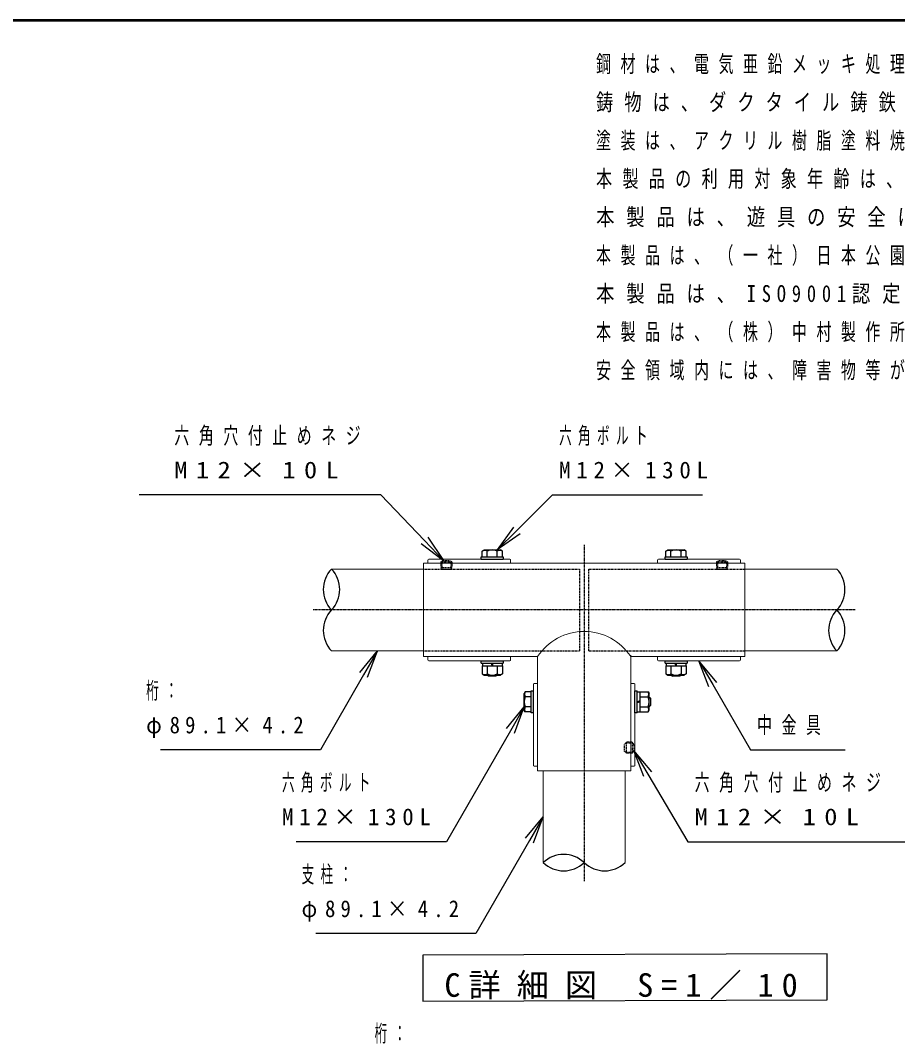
# Model space of a CAD drawing. Units: millimetres at full size, with parts at other scales. Extents: x -19540 to 57, y -990 to 13350.
# Drawn here: x -9495 to -4722, y 7783 to 13350 of the extents above; entities that cross this region are included whole.
import ezdxf

# ---------------------------------------------------------------- set-up
doc = ezdxf.new("R2010")
doc.units = ezdxf.units.MM
doc.linetypes.add('USER2', pattern=[6, 3, -1, 1, -1])
doc.linetypes.add('USER4', pattern=[8, 5, -3])
for name, color, linetype, lineweight in [('A3図枠', 7, 'Continuous', 25), ('線', 2, 'Continuous', 25), ('補助', 2, 'Continuous', 13)]:
    doc.layers.add(name, color=color, linetype=linetype, lineweight=lineweight)
doc.styles.add('ＭＳ ゴシック', font='')
doc.styles.get('ＭＳ ゴシック').set_extended_font_data('MS Gothic')

msp = doc.modelspace()

# ---------------------------------------------------------------- linework, layer by layer
at = {"layer": 'A3図枠', "lineweight": 50}
msp.add_line((0, 13350), (-19250, 13350), dxfattribs=at)
at = {"layer": '線'}
for p, q in [((-6982.073, 10462.785), (-6972.225, 10468.471)), ((-6972.225, 10468.471), (-6882.225, 10468.471)), ((-6872.377, 10462.785), (-6882.225, 10468.471)), ((-5982.073, 10462.785), (-5972.225, 10468.471)), ((-5972.225, 10468.471), (-5882.225, 10468.471)), ((-5872.377, 10462.785), (-5882.225, 10468.471)), ((-6987.225, 10430.971), (-6867.225, 10430.971)), ((-6987.225, 10418.471), (-6987.225, 10430.971)), ((-6987.225, 10418.471), (-6867.225, 10418.471)), ((-6982.073, 10430.971), (-6982.073, 10462.785)), ((-6982.073, 10430.971), (-6872.377, 10430.971)), ((-6954.649, 10430.971), (-6954.649, 10462.785)), ((-6899.801, 10430.971), (-6899.801, 10462.785)), ((-6872.377, 10430.971), (-6872.377, 10462.785)), ((-6867.225, 10430.971), (-6867.225, 10418.471)), ((-5987.225, 10430.971), (-5867.225, 10430.971)), ((-5987.225, 10418.471), (-5987.225, 10430.971)), ((-5987.225, 10418.471), (-5867.225, 10418.471)), ((-5982.073, 10430.971), (-5982.073, 10462.785)), ((-5982.073, 10430.971), (-5872.377, 10430.971)), ((-5954.649, 10430.971), (-5954.649, 10462.785)), ((-5899.801, 10430.971), (-5899.801, 10462.785)), ((-5872.377, 10430.971), (-5872.377, 10462.785)), ((-5867.225, 10430.971), (-5867.225, 10418.471)), ((-6987.225, 9865.471), (-6867.225, 9865.471)), ((-6987.225, 9852.971), (-6987.225, 9865.471)), ((-6867.225, 9865.471), (-6867.225, 9852.971)), ((-5987.225, 9865.471), (-5867.225, 9865.471)), ((-5987.225, 9852.971), (-5987.225, 9865.471)), ((-5867.225, 9865.471), (-5867.225, 9852.971)), ((-6987.225, 9852.971), (-6867.225, 9852.971)), ((-6982.073, 9837.971), (-6872.377, 9837.971)), ((-6982.073, 9837.971), (-6982.073, 9793.657)), ((-6980.975, 9852.971), (-6873.475, 9852.971)), ((-6980.975, 9852.971), (-6980.975, 9837.971)), ((-6980.975, 9837.971), (-6873.475, 9837.971)), ((-6954.649, 9837.971), (-6954.649, 9793.657)), ((-6928.062, 9837.971), (-6932.082, 9852.971)), ((-6922.368, 9837.971), (-6926.388, 9852.971)), ((-6899.801, 9837.971), (-6899.801, 9793.657)), ((-6873.475, 9852.971), (-6873.475, 9837.971)), ((-6872.377, 9837.971), (-6872.377, 9793.657)), ((-5987.225, 9852.971), (-5867.225, 9852.971)), ((-5982.073, 9837.971), (-5872.377, 9837.971)), ((-5982.073, 9837.971), (-5982.073, 9793.657)), ((-5980.975, 9852.971), (-5873.475, 9852.971)), ((-5980.975, 9852.971), (-5980.975, 9837.971)), ((-5980.975, 9837.971), (-5873.475, 9837.971)), ((-5954.649, 9837.971), (-5954.649, 9793.657)), ((-5928.062, 9837.971), (-5932.082, 9852.971)), ((-5922.368, 9837.971), (-5926.388, 9852.971)), ((-5899.801, 9837.971), (-5899.801, 9793.657)), ((-5873.475, 9852.971), (-5873.475, 9837.971)), ((-5872.377, 9837.971), (-5872.377, 9793.657)), ((-6982.073, 9793.657), (-6972.225, 9787.971)), ((-6972.225, 9787.971), (-6882.225, 9787.971)), ((-6957.225, 9790.971), (-6947.225, 9780.971)), ((-6907.225, 9780.971), (-6947.225, 9780.971)), ((-6897.225, 9790.971), (-6907.225, 9780.971)), ((-6872.377, 9793.657), (-6882.225, 9787.971)), ((-5982.073, 9793.657), (-5972.225, 9787.971)), ((-5972.225, 9787.971), (-5882.225, 9787.971)), ((-5957.225, 9790.971), (-5947.225, 9780.971)), ((-5907.225, 9780.971), (-5947.225, 9780.971)), ((-5897.225, 9790.971), (-5907.225, 9780.971)), ((-5872.377, 9793.657), (-5882.225, 9787.971)), ((-6748.039, 9696.819), (-6753.725, 9686.971)), ((-6716.225, 9696.819), (-6748.039, 9696.819)), ((-6716.225, 9581.971), (-6716.225, 9701.971)), ((-6716.225, 9701.971), (-6703.725, 9701.971)), ((-6716.225, 9587.123), (-6716.225, 9696.819)), ((-6703.725, 9581.971), (-6703.725, 9701.971)), ((-6150.725, 9581.971), (-6150.725, 9701.971)), ((-6150.725, 9701.971), (-6138.225, 9701.971)), ((-6138.225, 9581.971), (-6138.225, 9701.971)), ((-6138.225, 9588.221), (-6138.225, 9695.721)), ((-6138.225, 9695.721), (-6123.225, 9695.721)), ((-6123.225, 9587.123), (-6123.225, 9696.819)), ((-6123.225, 9696.819), (-6078.911, 9696.819)), ((-6123.225, 9588.221), (-6123.225, 9695.721)), ((-6078.911, 9696.819), (-6073.225, 9686.971)), ((-6753.725, 9596.971), (-6753.725, 9686.971)), ((-6716.225, 9669.395), (-6748.039, 9669.395)), ((-6123.225, 9646.828), (-6138.225, 9642.809)), ((-6123.225, 9641.134), (-6138.225, 9637.115)), ((-6123.225, 9669.395), (-6078.911, 9669.395)), ((-6076.225, 9671.971), (-6066.225, 9661.971)), ((-6073.225, 9596.971), (-6073.225, 9686.971)), ((-6066.225, 9661.971), (-6066.225, 9621.971)), ((-6748.039, 9587.123), (-6753.725, 9596.971)), ((-6716.225, 9614.547), (-6748.039, 9614.547)), ((-6716.225, 9587.123), (-6748.039, 9587.123)), ((-6703.725, 9581.971), (-6716.225, 9581.971)), ((-6138.225, 9581.971), (-6150.725, 9581.971)), ((-6138.225, 9588.221), (-6123.225, 9588.221)), ((-6123.225, 9614.547), (-6078.911, 9614.547)), ((-6123.225, 9587.123), (-6078.911, 9587.123)), ((-6078.911, 9587.123), (-6073.225, 9596.971)), ((-6076.225, 9611.971), (-6066.225, 9621.971))]:
    msp.add_line(p, q, dxfattribs=at)
at = {"layer": '線', "color": 20, "linetype": 'USER2'}
for p, q in [((-6427.225, 10495.971), (-6427.225, 8666.971)), ((-4952.225, 10141.971), (-7902.225, 10141.971))]:
    msp.add_line(p, q, dxfattribs=at)
at = {"layer": '線', "color": 7, "lineweight": 13}
for p, q in [((-7277.225, 10413.471), (-7277.225, 10395.971)), ((-6832.225, 10418.471), (-7272.225, 10418.471)), ((-6827.225, 10395.971), (-6827.225, 10413.471)), ((-6027.225, 10395.971), (-6027.225, 10413.471)), ((-6022.225, 10418.471), (-5582.225, 10418.471)), ((-5577.225, 10413.471), (-5577.225, 10395.971)), ((-7802.225, 10364.721), (-7302.225, 10364.721)), ((-7302.225, 9887.971), (-7302.225, 10395.971)), ((-7302.225, 10395.971), (-5552.225, 10395.971)), ((-7277.225, 10395.971), (-6827.225, 10395.971)), ((-5577.225, 10395.971), (-6027.225, 10395.971)), ((-5552.225, 9887.971), (-5552.225, 10395.971)), ((-5552.225, 10364.721), (-5052.225, 10364.721)), ((-7802.225, 9919.221), (-7302.225, 9919.221)), ((-5552.225, 9919.221), (-5052.225, 9919.221)), ((-7302.225, 9887.971), (-6681.225, 9887.971)), ((-7277.225, 9870.471), (-7277.225, 9887.971)), ((-7277.225, 9887.971), (-6827.225, 9887.971)), ((-6832.225, 9865.471), (-7272.225, 9865.471)), ((-6827.225, 9887.971), (-6827.225, 9870.471)), ((-6681.225, 9266.971), (-6681.225, 9887.971)), ((-6173.225, 9887.971), (-6173.225, 9895.692)), ((-5552.225, 9887.971), (-6173.225, 9887.971)), ((-6173.225, 9266.971), (-6173.225, 9887.971)), ((-6027.225, 9887.971), (-6027.225, 9870.471)), ((-5577.225, 9887.971), (-6027.225, 9887.971)), ((-6022.225, 9865.471), (-5582.225, 9865.471)), ((-5577.225, 9870.471), (-5577.225, 9887.971)), ((-6703.725, 9736.971), (-6703.725, 9296.971)), ((-6681.225, 9741.971), (-6698.725, 9741.971)), ((-6681.225, 9291.971), (-6681.225, 9741.971)), ((-6173.225, 9741.971), (-6155.725, 9741.971)), ((-6173.225, 9291.971), (-6173.225, 9741.971)), ((-6150.725, 9736.971), (-6150.725, 9296.971)), ((-6698.725, 9291.971), (-6681.225, 9291.971)), ((-6681.225, 9266.971), (-6173.225, 9266.971)), ((-6649.975, 9266.971), (-6649.975, 8766.971)), ((-6204.475, 9266.971), (-6204.475, 8766.971)), ((-6155.725, 9291.971), (-6173.225, 9291.971))]:
    msp.add_line(p, q, dxfattribs=at)
at = {"layer": '線', "color": 4, "linetype": 'USER4'}
for p, q in [((-7207.225, 10403.221), (-7192.069, 10411.971)), ((-7192.069, 10411.971), (-7162.38, 10411.971)), ((-7147.225, 10403.221), (-7162.38, 10411.971)), ((-5707.225, 10403.221), (-5692.069, 10411.971)), ((-5692.069, 10411.971), (-5662.38, 10411.971)), ((-5647.225, 10403.221), (-5662.38, 10411.971)), ((-7302.225, 10364.721), (-6452.225, 10364.721)), ((-7207.225, 10403.221), (-7147.225, 10403.221)), ((-7207.225, 10403.221), (-7207.225, 10371.971)), ((-7207.225, 10371.971), (-7197.225, 10361.971)), ((-7147.225, 10371.971), (-7207.225, 10371.971)), ((-7202.225, 10406.108), (-7202.225, 10366.971)), ((-7157.225, 10361.971), (-7197.225, 10361.971)), ((-7147.225, 10371.971), (-7157.225, 10361.971)), ((-7152.225, 10406.108), (-7152.225, 10366.971)), ((-7147.225, 10403.221), (-7147.225, 10371.971)), ((-6452.225, 10364.721), (-6452.225, 9919.221)), ((-6402.225, 10364.721), (-5552.225, 10364.721)), ((-6402.225, 9919.221), (-6402.225, 10364.721)), ((-5707.225, 10403.221), (-5647.225, 10403.221)), ((-5707.225, 10403.221), (-5707.225, 10371.971)), ((-5707.225, 10371.971), (-5697.225, 10361.971)), ((-5647.225, 10371.971), (-5707.225, 10371.971)), ((-5702.225, 10406.108), (-5702.225, 10366.971)), ((-5657.225, 10361.971), (-5697.225, 10361.971)), ((-5647.225, 10371.971), (-5657.225, 10361.971)), ((-5652.225, 10406.108), (-5652.225, 10366.971)), ((-5647.225, 10403.221), (-5647.225, 10371.971)), ((-7302.225, 9919.221), (-6452.225, 9919.221)), ((-6402.225, 9919.221), (-5552.225, 9919.221)), ((-6197.225, 9421.971), (-6207.225, 9411.971)), ((-6207.225, 9371.971), (-6207.225, 9411.971)), ((-6163.088, 9416.971), (-6202.225, 9416.971)), ((-6197.225, 9361.971), (-6197.225, 9421.971)), ((-6165.975, 9421.971), (-6197.225, 9421.971)), ((-6165.975, 9421.971), (-6157.225, 9406.816)), ((-6165.975, 9421.971), (-6165.975, 9361.971)), ((-6197.225, 9361.971), (-6207.225, 9371.971)), ((-6163.088, 9366.971), (-6202.225, 9366.971)), ((-6165.975, 9361.971), (-6197.225, 9361.971)), ((-6165.975, 9361.971), (-6157.225, 9377.127)), ((-6157.225, 9406.816), (-6157.225, 9377.127))]:
    msp.add_line(p, q, dxfattribs=at)
at = {"layer": '線'}
for centre, radius, start, end in [((-6927.225, 10399.492), 68.979, 66.57346, 113.42654), ((-5927.225, 10399.492), 68.979, 66.57346, 113.42654), ((-6968.361, 10439.035), 27.424, 60.00001, 119.99999), ((-6886.089, 10439.035), 27.424, 60.00001, 119.99999), ((-5968.361, 10439.035), 27.424, 60.00001, 119.99999), ((-5886.089, 10439.035), 27.424, 60.00001, 119.99999), ((-7685.1, 10253.346), 161.625, 136.44154, 223.55846), ((-7919.35, 10253.346), 161.625, 316.44154, 43.55846), ((-5169.35, 10253.346), 161.625, 316.44154, 43.55846), ((-7685.1, 10030.596), 161.625, 136.44154, 223.55846), ((-4935.1, 10030.596), 161.625, 136.44154, 223.55846), ((-5169.35, 10030.596), 161.625, 316.44154, 43.55846), ((-6968.361, 9817.407), 27.424, 240.00001, 299.99999), ((-6927.225, 9856.95), 68.979, 246.57346, 293.42654), ((-6886.089, 9817.407), 27.424, 240.00001, 299.99999), ((-5968.361, 9817.407), 27.424, 240.00001, 299.99999), ((-5927.225, 9856.95), 68.979, 246.57346, 293.42654), ((-5886.089, 9817.407), 27.424, 240.00001, 299.99999), ((-6724.289, 9683.107), 27.424, 150.00001, 209.99999), ((-6102.661, 9683.107), 27.424, 330.00001, 29.99999), ((-6684.746, 9641.971), 68.979, 156.57346, 203.42654), ((-6142.204, 9641.971), 68.979, 336.57346, 23.42654), ((-6724.289, 9600.835), 27.424, 150.00001, 209.99999), ((-6102.661, 9600.835), 27.424, 330.00001, 29.99999), ((-6538.6, 8649.846), 161.625, 46.44154, 133.55846), ((-6538.6, 8884.096), 161.625, 226.44154, 313.55846), ((-6315.85, 8884.096), 161.625, 226.44154, 313.55846)]:
    msp.add_arc(centre, radius, start, end, dxfattribs=at)
at = {"layer": '線', "color": 7, "lineweight": 13}
for centre, radius, start, end in [((-7272.225, 10413.471), 5, 90, 180), ((-6832.225, 10413.471), 5, 0, 90), ((-6022.225, 10413.471), 5, 90, 180), ((-5582.225, 10413.471), 5, 0, 90), ((-6427.225, 9721.232), 303.839, 33.28308, 146.71692), ((-7272.225, 9870.471), 5, 180, 270), ((-6832.225, 9870.471), 5, 270, 0), ((-6022.225, 9870.471), 5, 180, 270), ((-5582.225, 9870.471), 5, 270, 0), ((-6698.725, 9736.971), 5, 90, 180), ((-6155.725, 9736.971), 5, 0, 90), ((-6698.725, 9296.971), 5, 180, 270), ((-6155.725, 9296.971), 5, 270, 0)]:
    msp.add_arc(centre, radius, start, end, dxfattribs=at)
at = {"layer": '補助', "lineweight": 25}
for p, q in [((-7583.725, 10768.471), (-8849.307, 10768.471)), ((-7533.725, 10768.471), (-7583.725, 10768.471)), ((-7295.857, 10520.268), (-7533.725, 10768.471)), ((-6793.735, 10574.537), (-6599.801, 10768.471)), ((-6599.801, 10768.471), (-6549.801, 10768.471)), ((-6549.801, 10768.471), (-5782.276, 10768.471)), ((-6811.412, 10592.215), (-6899.801, 10468.471)), ((-7277.807, 10537.566), (-7192.069, 10411.971)), ((-6899.801, 10468.471), (-6793.735, 10574.537)), ((-6776.057, 10556.86), (-6899.801, 10468.471)), ((-7313.906, 10502.97), (-7192.069, 10411.971)), ((-7192.069, 10411.971), (-7295.857, 10520.268)), ((-7648.876, 9801.817), (-7552.225, 9919.221)), ((-7552.225, 9919.221), (-7627.225, 9789.317)), ((-7605.574, 9776.817), (-7552.225, 9919.221)), ((-5748.876, 9723.067), (-5802.225, 9865.471)), ((-5705.574, 9748.067), (-5802.225, 9865.471)), ((-5802.225, 9865.471), (-5727.225, 9735.567)), ((-7627.225, 9789.317), (-7862.984, 9380.971)), ((-5727.225, 9735.567), (-5522.499, 9380.971)), ((-6850.376, 9497.143), (-6753.725, 9614.547)), ((-6753.725, 9614.547), (-6828.725, 9484.643)), ((-6807.074, 9472.143), (-6753.725, 9614.547)), ((-6828.725, 9484.643), (-7177.255, 8880.971)), ((-7912.984, 9380.971), (-8732.757, 9380.971)), ((-7862.984, 9380.971), (-7912.984, 9380.971)), ((-6102.049, 9235.421), (-6157.225, 9377.127)), ((-6059.073, 9260.975), (-6157.225, 9377.127)), ((-6157.225, 9377.127), (-6080.561, 9248.198)), ((-5522.499, 9380.971), (-5472.499, 9380.971)), ((-5472.499, 9380.971), (-5006.631, 9380.971)), ((-6080.561, 9248.198), (-5862.199, 8880.971)), ((-6746.626, 8899.567), (-6649.975, 9016.971)), ((-6649.975, 9016.971), (-6724.975, 8887.067)), ((-6703.324, 8874.567), (-6649.975, 9016.971)), ((-7227.255, 8880.971), (-7994.78, 8880.971)), ((-7177.255, 8880.971), (-7227.255, 8880.971)), ((-6724.975, 8887.067), (-7017.17, 8380.971)), ((-5862.199, 8880.971), (-5812.199, 8880.971)), ((-5812.199, 8880.971), (-4546.617, 8880.971)), ((-7067.17, 8380.971), (-7886.943, 8380.971)), ((-7017.17, 8380.971), (-7067.17, 8380.971))]:
    msp.add_line(p, q, dxfattribs=at)
msp.add_lwpolyline([(-7304.45, 8263.428), (-7304.45, 8013.428), (-5104.5, 8020.514), (-5104.5, 8270.514)], close=True, dxfattribs=at)

# ---------------------------------------------------------------- texts
at = {"layer": '補助', "style": 'ＭＳ ゴシック'}
for s, insert, char_height, attachment_point in [('\\T1.64;\\W0.65;鋼材は、電気亜鉛メッキ処理品とする。（根ガラミを除く）', (-6362.239, 13159.844), 91.64, 1), ('\\T1.64;\\W0.75;鋳物は、ダクタイル鋳鉄（FCD450）とする。', (-6362.239, 12951.51), 91.64, 1), ('\\T1.64;\\W0.65;塗装は、アクリル樹脂塗料焼付け塗装仕上げとする。', (-6362.239, 12743.177), 91.64, 1), ('\\T1.64;\\W0.7;本製品の利用対象年齢は、6～12才とする。', (-6362.239, 12534.844), 91.64, 1), ('\\T1.64;\\W0.8;本製品は、遊具の安全に関する規準JPFA-SP-S:2024適合製品とする。', (-6362.239, 12326.51), 91.64, 1), ('\\T1.64;\\W0.65;本製品は、（一社）日本公園施設業協会賠償責任保険加入製品とする。', (-6362.239, 12118.177), 91.64, 1), ('\\T1.64;\\W0.8;本製品は、ISO9001認定取得企業品とする。', (-6362.239, 11909.844), 91.64, 1), ('\\T1.64;\\W0.65;本製品は、（株）中村製作所製品同等品以上とする。', (-6362.239, 11701.511), 91.64, 1), ('\\T1.64;\\W0.65;安全領域内には、障害物等がないものとし、落下高さに見合った衝撃吸収性能を有する素材を敷設する。', (-6362.239, 11493.177), 91.64, 1), ('\\T1.64;\\W0.65;六角穴付止めネジ', (-8657.475, 11137.221), 91.64, 1), ('\\T1.5;\\W0.55;六角ボルト', (-6563.551, 11137.221), 91.64, 1), ('\\T1.64;\\W1.15;M12×10L', (-8657.475, 10949.721), 91.64, 1), ('\\T1.5;M12×130L', (-6563.551, 10949.721), 91.64, 1), ('\\T1.5;\\W0.55;桁：', (-8811.019, 9749.721), 91.64, 1), ('\\T1.5;\\W0.9;φ89.1×4.2', (-8811.019, 9562.221), 91.64, 1), ('\\T1.64;\\W0.65;中金具', (-5486.249, 9562.221), 91.64, 1), ('\\T1.5;\\W0.55;六角ボルト', (-8071.719, 9249.721), 91.64, 1), ('\\T1.64;\\W0.65;六角穴付止めネジ', (-5825.949, 9249.721), 91.64, 1), ('\\T1.5;M12×130L', (-8071.719, 9062.221), 91.64, 1), ('\\T1.64;\\W1.15;M12×10L', (-5825.949, 9062.221), 91.64, 1), ('\\T1.5;\\W0.55;支柱：', (-7965.205, 8749.721), 91.64, 1), ('\\T1.5;\\W0.9;φ89.1×4.2', (-7965.205, 8562.221), 91.64, 1), ('\\T1.5;C詳細図\\~S=1／10', (-6204.45, 8021.762), 128.3, 8), ('\\T1.5;\\W0.55;桁：', (-7567.961, 7884.05), 91.64, 1)]:
    msp.add_mtext(s, dxfattribs=dict(at, insert=insert, char_height=char_height, attachment_point=attachment_point))

doc.saveas('drawing.dxf')
